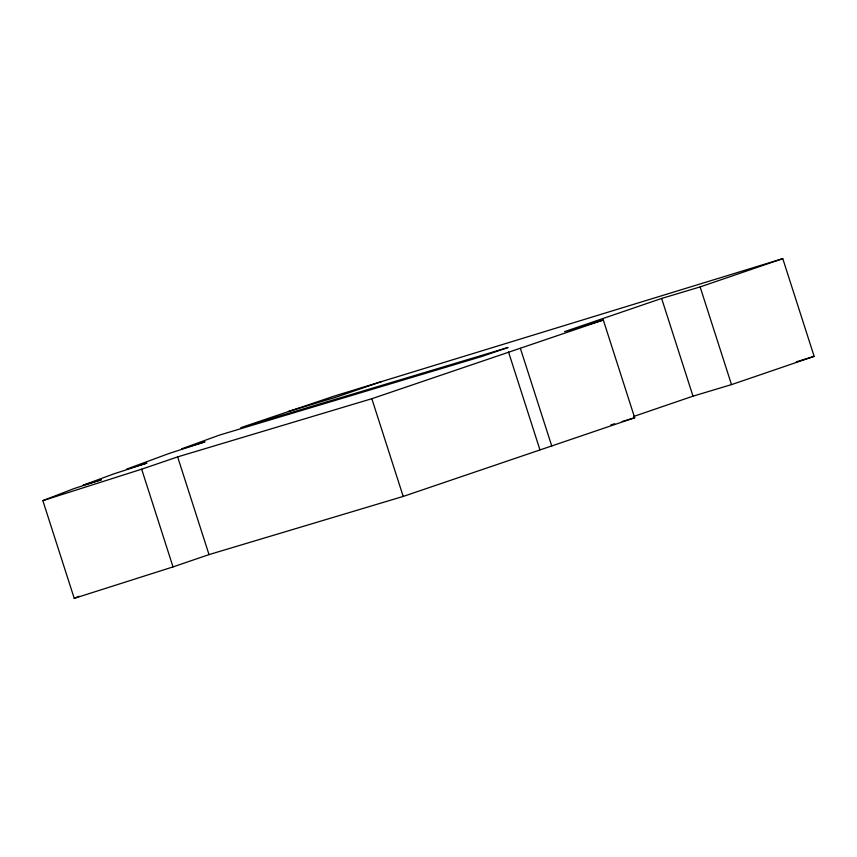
<?xml version="1.0" encoding="UTF-8"?>
<svg xmlns="http://www.w3.org/2000/svg" width="857" height="857" viewBox="0 0 857 857"><rect width="100%" height="100%" fill="white"/><g stroke="black" fill="none" stroke-linecap="round" stroke-linejoin="round"><path stroke-width="1.29" d="M782.773 258.643L700.126 286.913L661.625 298.45L564.549 331.659L603.317 320.036L634.683 417.755L403.197 496.428L209.012 554.608L173.028 566.906L74.227 598.357L42.85 500.638L74.013 488.576L101.394 479.749L83.075 485.233L113.649 473.953L146.954 463.069L126.557 469.175L168.808 453.567L205.027 441.826L181.641 448.822L219.638 435.045L481.816 356.469L508.072 347.492L240.806 427.664L334.476 396.009L782.773 258.643L814.15 356.362L731.503 384.622L693.002 396.159L633.741 416.438M74.227 598.357L79.058 596.258M381.943 381.461L334.776 397.584L288.413 411.467M42.85 500.638L141.662 469.197L177.635 456.888L371.831 398.709L603.317 320.036M796.282 361.836L814.15 356.362M610.923 424.879L614.673 423.754M622.182 421.505L634.683 417.755M700.126 286.913L731.503 384.622M661.625 298.45L693.002 396.159M520.403 348.403L551.779 446.111M508.512 351.959L539.889 449.668M371.831 398.709L403.197 496.428M177.635 456.888L209.012 554.608M141.662 469.197L173.028 566.906"/></g></svg>
